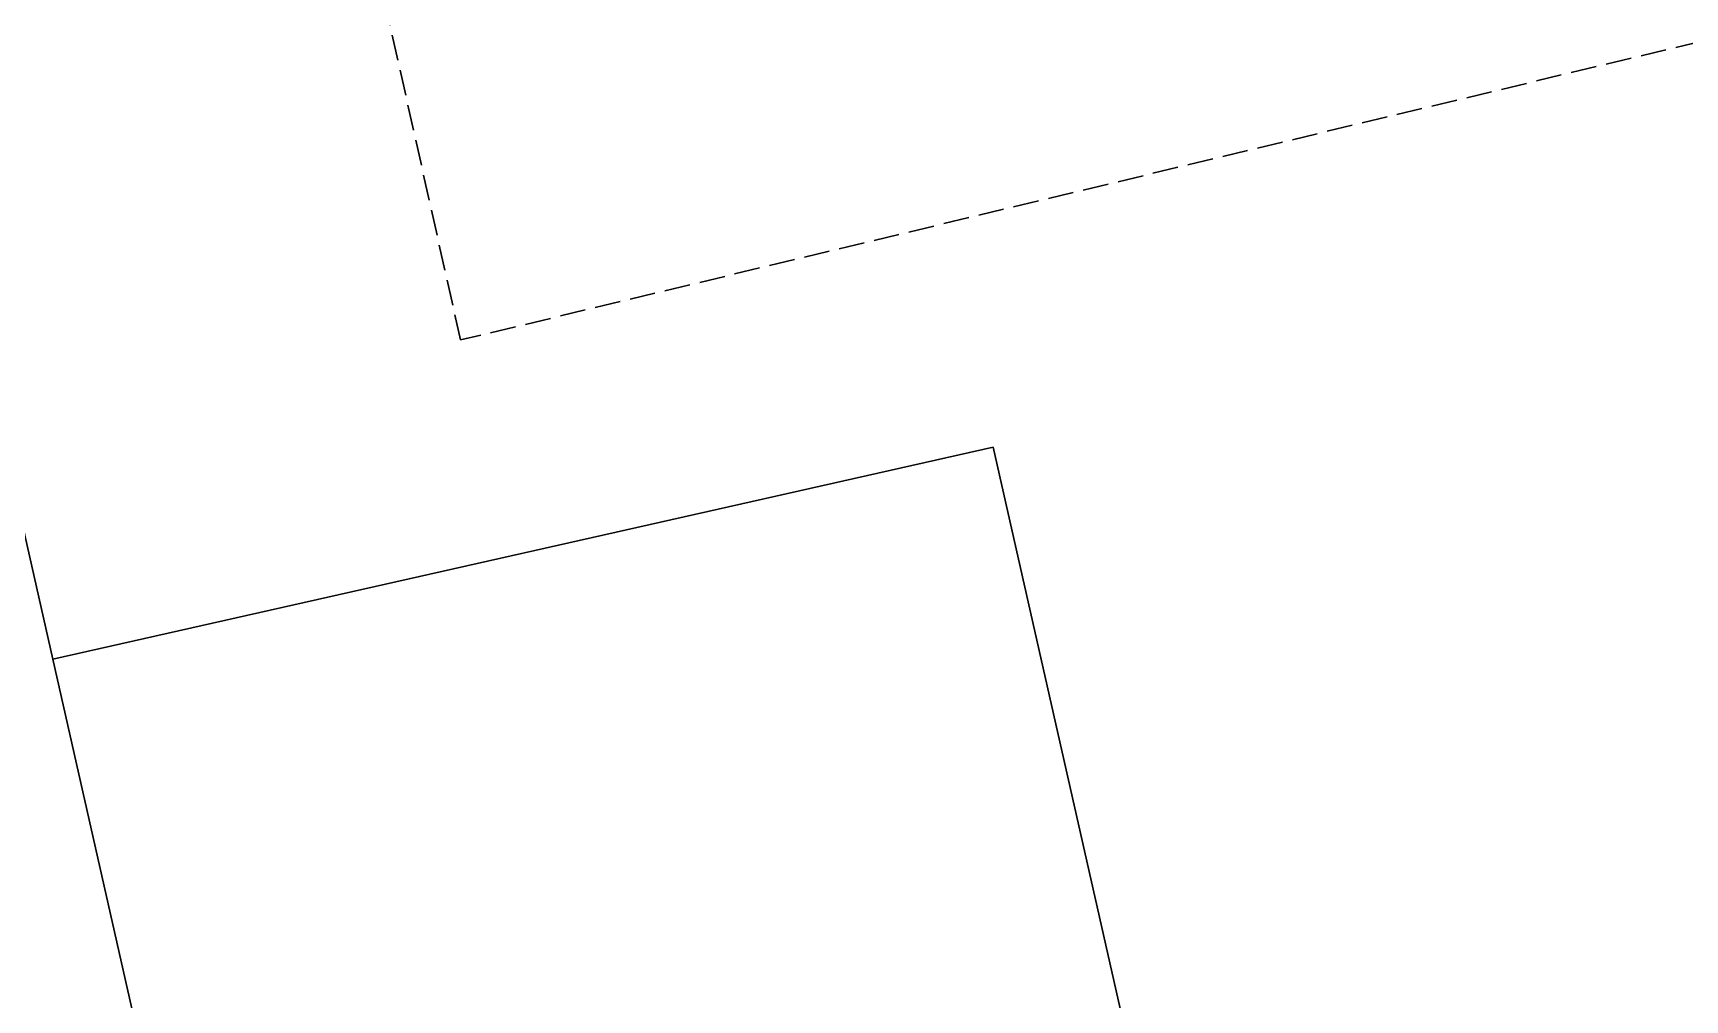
# Model space of a CAD drawing. Header units: metres. Extents: x -703672 to 3951284, y -4124475 to 4104628.
# Drawn here: x 327956.7 to 328042.4, y 4102927.4 to 4102977.5 of the extents above; entities that cross this region are included whole.
import ezdxf

# ---------------------------------------------------------------- set-up
doc = ezdxf.new("R2010")
doc.units = ezdxf.units.M
doc.header["$MEASUREMENT"] = 0
doc.linetypes.add('DGN Style 3', pattern=[1.859736, 1.328383, -0.531353])
doc.layers.add('C-PADS-OTLN', color=9, linetype='Continuous', lineweight=30)
doc.layers.add('C-STRM-Sedimentation', color=7, linetype='Continuous', lineweight=30)

msp = doc.modelspace()

# ---------------------------------------------------------------- linework, layer by layer
at = {"layer": 'C-PADS-OTLN'}
for p, q in [((327902.4932, 4103189.7236), (327957.73015, 4102945.04282)), ((328006.50284, 4102956.05301), (327957.73015, 4102945.04282)), ((328015.34027, 4102917.00006), (328006.50284, 4102956.05301)), ((327966.56757, 4102905.98987), (327957.73015, 4102945.04282))]:
    msp.add_line(p, q, dxfattribs=at)
at = {"layer": 'C-STRM-Sedimentation', "color": 0, "linetype": 'DGN Style 3'}
for p, q in [((327978.88289, 4102961.61298), (327934.32998, 4103160.5932)), ((328045.0157, 4102977.54163), (327978.88289, 4102961.61298))]:
    msp.add_line(p, q, dxfattribs=at)

doc.saveas('drawing.dxf')
